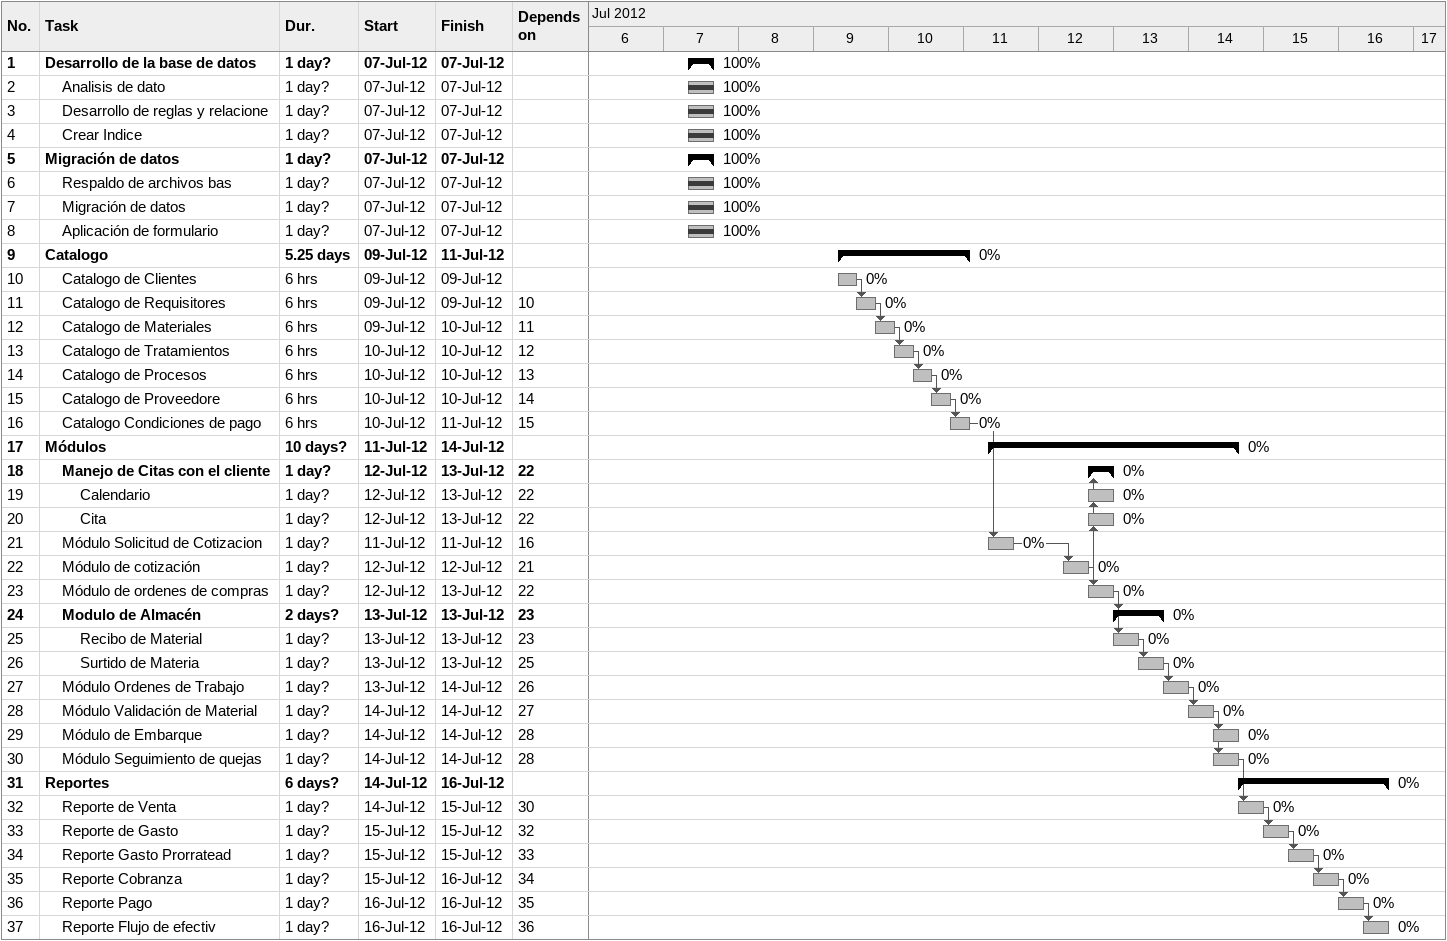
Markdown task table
| ID | Level | Task | Duration | Start | Finish | Predecessors | % complete |
|---|---|---|---|---|---|---|---|
| 1 | 1 | **Desarrollo de la base de datos** | 1d? | 2012-07-07 | 2012-07-07 |  | 100 |
| 2 | 2 | Analisis de dato | 1d? | 2012-07-07 | 2012-07-07 |  | 100 |
| 3 | 2 | Desarrollo de reglas y relacione | 1d? | 2012-07-07 | 2012-07-07 |  | 100 |
| 4 | 2 | Crear Indice | 1d? | 2012-07-07 | 2012-07-07 |  | 100 |
| 5 | 1 | **Migración de datos** | 1d? | 2012-07-07 | 2012-07-07 |  | 100 |
| 6 | 2 | Respaldo de archivos bas | 1d? | 2012-07-07 | 2012-07-07 |  | 100 |
| 7 | 2 | Migración de datos | 1d? | 2012-07-07 | 2012-07-07 |  | 100 |
| 8 | 2 | Aplicación de formulario | 1d? | 2012-07-07 | 2012-07-07 |  | 100 |
| 9 | 1 | **Catalogo** | 5.25d | 2012-07-09 | 2012-07-11 |  | 0 |
| 10 | 2 | Catalogo de Clientes | 6h | 2012-07-09 | 2012-07-09 |  | 0 |
| 11 | 2 | Catalogo de Requisitores | 6h | 2012-07-09 | 2012-07-09 | 10 | 0 |
| 12 | 2 | Catalogo de Materiales | 6h | 2012-07-09 | 2012-07-10 | 11 | 0 |
| 13 | 2 | Catalogo de Tratamientos | 6h | 2012-07-10 | 2012-07-10 | 12 | 0 |
| 14 | 2 | Catalogo de Procesos | 6h | 2012-07-10 | 2012-07-10 | 13 | 0 |
| 15 | 2 | Catalogo de Proveedore | 6h | 2012-07-10 | 2012-07-10 | 14 | 0 |
| 16 | 2 | Catalogo Condiciones de pago | 6h | 2012-07-10 | 2012-07-11 | 15 | 0 |
| 17 | 1 | **Módulos** | 10d? | 2012-07-11 | 2012-07-14 |  | 0 |
| 18 | 2 | **Manejo de Citas con el cliente** | 1d? | 2012-07-12 | 2012-07-13 | 22 | 0 |
| 19 | 3 | Calendario | 1d? | 2012-07-12 | 2012-07-13 | 22 | 0 |
| 20 | 3 | Cita | 1d? | 2012-07-12 | 2012-07-13 | 22 | 0 |
| 21 | 2 | Módulo Solicitud de Cotizacion | 1d? | 2012-07-11 | 2012-07-11 | 16 | 0 |
| 22 | 2 | Módulo de cotización | 1d? | 2012-07-12 | 2012-07-12 | 21 | 0 |
| 23 | 2 | Módulo de ordenes de compras | 1d? | 2012-07-12 | 2012-07-13 | 22 | 0 |
| 24 | 2 | **Modulo de Almacén** | 2d? | 2012-07-13 | 2012-07-13 | 23 | 0 |
| 25 | 3 | Recibo de Material | 1d? | 2012-07-13 | 2012-07-13 | 23 | 0 |
| 26 | 3 | Surtido de Materia | 1d? | 2012-07-13 | 2012-07-13 | 25 | 0 |
| 27 | 2 | Módulo Ordenes de Trabajo | 1d? | 2012-07-13 | 2012-07-14 | 26 | 0 |
| 28 | 2 | Módulo Validación de Material | 1d? | 2012-07-14 | 2012-07-14 | 27 | 0 |
| 29 | 2 | Módulo de Embarque | 1d? | 2012-07-14 | 2012-07-14 | 28 | 0 |
| 30 | 2 | Módulo Seguimiento de quejas | 1d? | 2012-07-14 | 2012-07-14 | 28 | 0 |
| 31 | 1 | **Reportes** | 6d? | 2012-07-14 | 2012-07-16 |  | 0 |
| 32 | 2 | Reporte de Venta | 1d? | 2012-07-14 | 2012-07-15 | 30 | 0 |
| 33 | 2 | Reporte de Gasto | 1d? | 2012-07-15 | 2012-07-15 | 32 | 0 |
| 34 | 2 | Reporte Gasto Prorratead | 1d? | 2012-07-15 | 2012-07-15 | 33 | 0 |
| 35 | 2 | Reporte Cobranza | 1d? | 2012-07-15 | 2012-07-16 | 34 | 0 |
| 36 | 2 | Reporte Pago | 1d? | 2012-07-16 | 2012-07-16 | 35 | 0 |
| 37 | 2 | Reporte Flujo de efectiv | 1d? | 2012-07-16 | 2012-07-16 | 36 | 0 |
